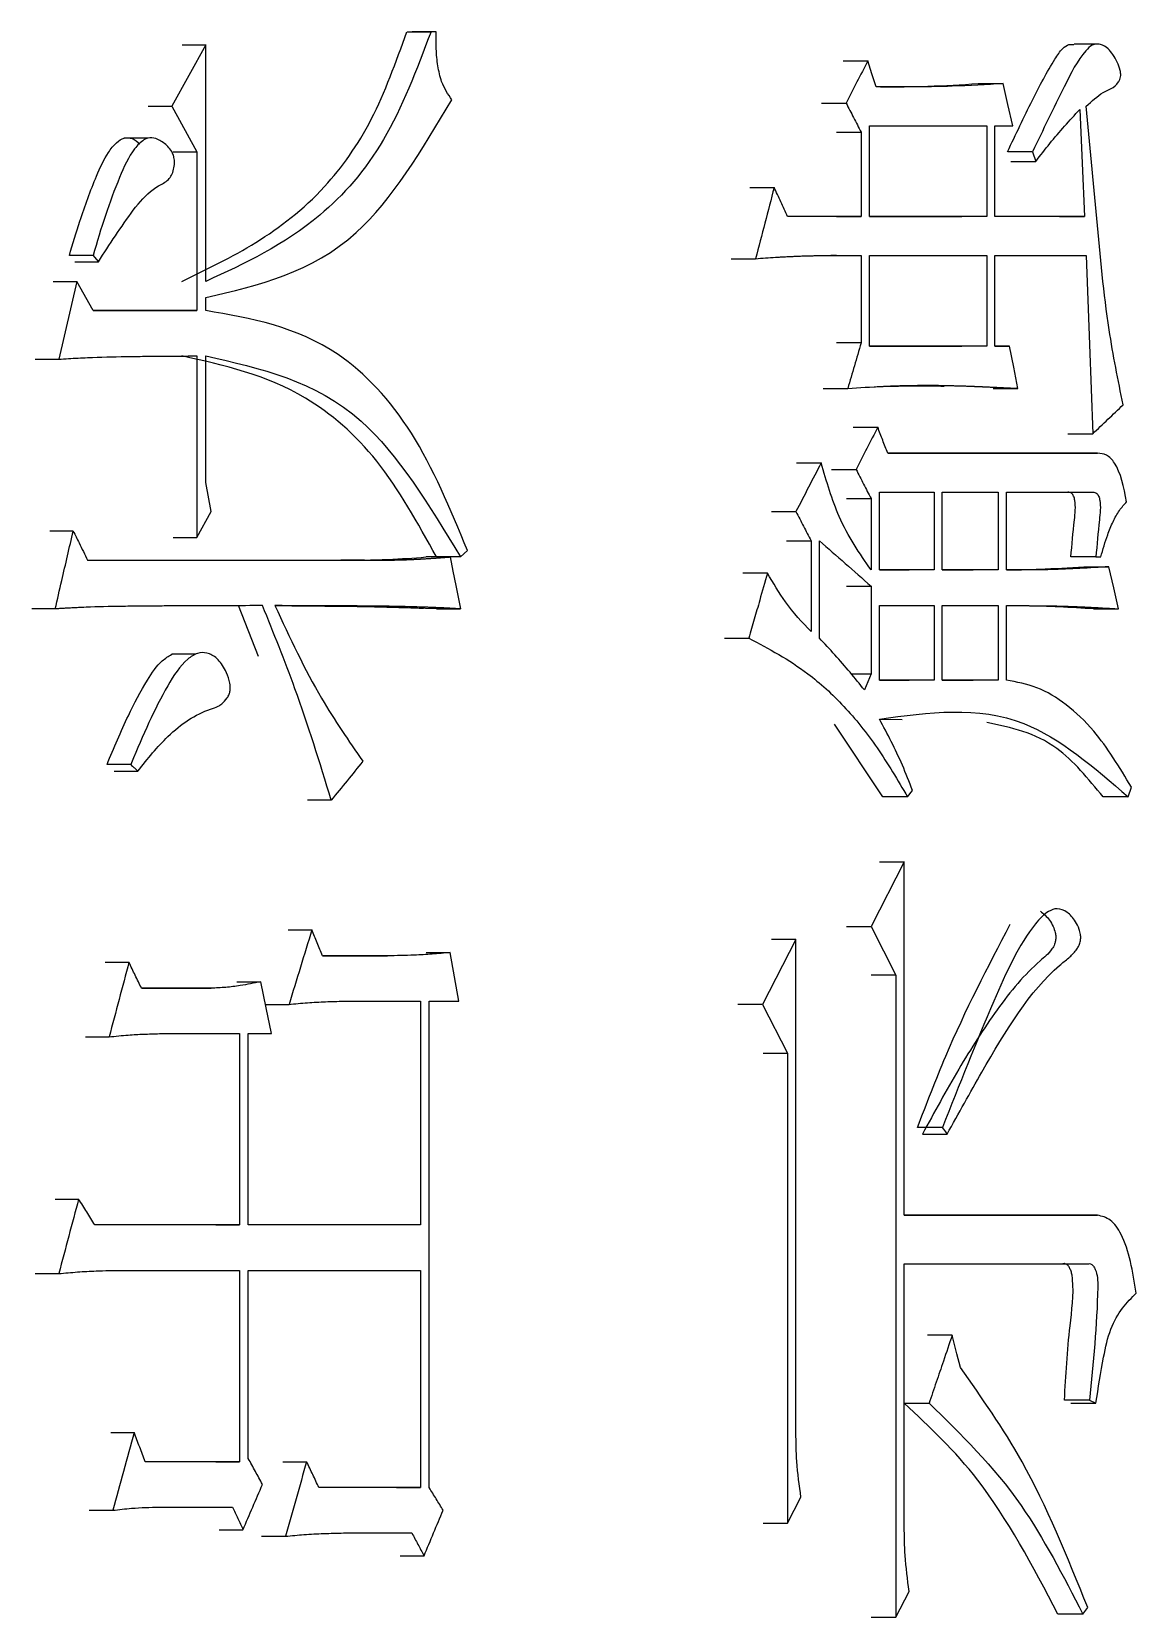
# Model space of a CAD drawing. Header units: millimetres. Extents: x 2180 to 4616, y 795 to 2518.
# Drawn here: x 3047.45 to 3051.14, y 1021.22 to 1026.51 of the extents above; entities that cross this region are included whole.
import ezdxf

# ---------------------------------------------------------------- set-up
doc = ezdxf.new("R2010")
doc.units = ezdxf.units.MM

msp = doc.modelspace()

# ---------------------------------------------------------------- linework, layer by layer
at = {"color": 7, "linetype": 'Continuous', "lineweight": 25}
for p, q in [((3048.0355, 1026.4653), (3047.9225, 1026.2598)), ((3047.9564, 1026.4653), (3048.0355, 1026.4653)), ((3048.0355, 1025.6757), (3048.0355, 1026.4653)), ((3048.8049, 1026.5086), (3048.7248, 1026.5086)), ((3048.8049, 1026.5086), (3048.7874, 1026.5086)), ((3051.0173, 1026.4666), (3050.9336, 1026.4666)), ((3050.1631, 1026.4112), (3050.2451, 1026.4112)), ((3050.6138, 1026.3355), (3050.6968, 1026.3355)), ((3047.8435, 1026.2598), (3047.9225, 1026.2598)), ((3047.9225, 1026.2598), (3048.0058, 1026.1083)), ((3050.0909, 1026.2706), (3050.1729, 1026.2706)), ((3050.2507, 1025.892), (3050.2507, 1026.1949)), ((3050.2507, 1026.1949), (3050.6421, 1026.1949)), ((3050.6421, 1026.1949), (3050.6421, 1025.892)), ((3050.6695, 1026.1949), (3050.7296, 1026.1949)), ((3050.6695, 1025.892), (3050.6695, 1026.1949)), ((3047.8419, 1026.153), (3047.7625, 1026.153)), ((3050.1409, 1026.1733), (3050.2229, 1026.1733)), ((3050.2229, 1026.1733), (3050.2229, 1025.892)), ((3047.9267, 1026.1083), (3048.0058, 1026.1083)), ((3048.0058, 1026.1083), (3048.0058, 1025.5783)), ((3050.795, 1026.1084), (3050.7122, 1026.1084)), ((3050.795, 1026.1084), (3050.8059, 1026.0759)), ((3050.723, 1026.0759), (3050.8059, 1026.0759)), ((3049.8511, 1025.9894), (3049.9327, 1025.9894)), ((3050.2229, 1025.892), (3049.9775, 1025.892)), ((3050.1409, 1025.892), (3050.2229, 1025.892)), ((3050.6421, 1025.892), (3050.2507, 1025.892)), ((3050.2507, 1025.892), (3050.5592, 1025.892)), ((3050.6421, 1025.892), (3050.5594, 1025.892)), ((3050.9688, 1025.892), (3050.6695, 1025.892)), ((3050.8857, 1025.892), (3050.9688, 1025.892)), ((3047.6594, 1025.7622), (3047.5803, 1025.7622)), ((3047.5983, 1025.7406), (3047.6773, 1025.7406)), ((3049.7894, 1025.7514), (3049.871, 1025.7514)), ((3050.1406, 1025.7622), (3050.1224, 1025.7622)), ((3050.2229, 1025.7622), (3050.2229, 1025.4701)), ((3050.2507, 1025.4593), (3050.2507, 1025.7622)), ((3050.2507, 1025.7622), (3050.6421, 1025.7622)), ((3050.6421, 1025.7622), (3050.6421, 1025.4593)), ((3050.6695, 1025.7622), (3050.9742, 1025.7622)), ((3050.6695, 1025.4593), (3050.6695, 1025.7622)), ((3047.5267, 1025.6756), (3047.6053, 1025.6756)), ((3047.6053, 1025.6756), (3047.5452, 1025.416)), ((3047.6594, 1025.5783), (3047.6053, 1025.6756)), ((3048.0355, 1025.5783), (3048.0355, 1025.6216)), ((3048.0058, 1025.5783), (3047.6594, 1025.5783)), ((3047.6594, 1025.5783), (3047.9263, 1025.5783)), ((3047.9267, 1025.5783), (3048.0058, 1025.5783)), ((3050.2229, 1025.4701), (3050.1409, 1025.4701)), ((3050.6421, 1025.4593), (3050.2507, 1025.4593)), ((3050.2507, 1025.4593), (3050.5592, 1025.4593)), ((3050.6421, 1025.4593), (3050.5594, 1025.4593)), ((3050.7187, 1025.4593), (3050.6695, 1025.4593)), ((3050.6695, 1025.4593), (3050.7187, 1025.4593)), ((3047.4667, 1025.416), (3047.5452, 1025.416)), ((3048.0058, 1025.4268), (3048.0058, 1024.8211)), ((3048.0355, 1025.005), (3048.0355, 1025.4268)), ((3050.0965, 1025.3187), (3050.1785, 1025.3187)), ((3050.6632, 1025.3187), (3050.746, 1025.3187)), ((3050.1963, 1025.1889), (3050.2784, 1025.1889)), ((3050.9127, 1025.1673), (3050.9959, 1025.1673)), ((3051.0121, 1025.1024), (3050.3117, 1025.1024)), ((3050.3117, 1025.1024), (3050.9287, 1025.1024)), ((3050.9287, 1025.1024), (3051.0121, 1025.1024)), ((3050.0075, 1025.0699), (3050.0893, 1025.0699)), ((3050.1242, 1025.0483), (3050.2063, 1025.0483)), ((3048.0533, 1024.9076), (3048.0355, 1025.005)), ((3050.1741, 1024.9509), (3050.2562, 1024.9509)), ((3050.2562, 1024.9509), (3050.2562, 1024.7129)), ((3050.284, 1024.7129), (3050.284, 1024.9725)), ((3050.284, 1024.9725), (3050.4663, 1024.9725)), ((3050.4663, 1024.9725), (3050.4663, 1024.7129)), ((3050.4939, 1024.7129), (3050.4939, 1024.9725)), ((3050.4939, 1024.9725), (3050.6804, 1024.9725)), ((3050.6804, 1024.9725), (3050.6804, 1024.7129)), ((3050.7077, 1024.9725), (3050.9959, 1024.9726)), ((3050.7077, 1024.7129), (3050.7077, 1024.9725)), ((3048.0058, 1024.8211), (3048.0533, 1024.9076)), ((3049.9238, 1024.9076), (3050.0055, 1024.9076)), ((3047.5933, 1024.8427), (3047.5147, 1024.8427)), ((3047.9267, 1024.8211), (3048.0058, 1024.8211)), ((3048.8861, 1024.7562), (3048.9092, 1024.7778)), ((3049.974, 1024.8103), (3050.0558, 1024.8103)), ((3050.0558, 1024.8103), (3050.0558, 1024.5074)), ((3050.0837, 1024.4858), (3050.0837, 1024.8103)), ((3047.6414, 1024.7453), (3048.5659, 1024.7454)), ((3047.6414, 1024.7454), (3048.4857, 1024.7454)), ((3048.5659, 1024.7454), (3048.4861, 1024.7454)), ((3048.8513, 1024.7562), (3048.7712, 1024.7562)), ((3048.8861, 1024.7562), (3048.8059, 1024.7562)), ((3050.4663, 1024.7129), (3050.284, 1024.7129)), ((3050.284, 1024.7129), (3050.3837, 1024.7129)), ((3050.4663, 1024.7129), (3050.3839, 1024.7129)), ((3050.6804, 1024.7129), (3050.4939, 1024.7129)), ((3050.4939, 1024.7129), (3050.5975, 1024.7129)), ((3050.6804, 1024.7129), (3050.5977, 1024.7129)), ((3051.0067, 1024.7562), (3050.9235, 1024.7562)), ((3050.9665, 1024.7238), (3051.0499, 1024.7238)), ((3051.0067, 1024.7562), (3051.0229, 1024.7562)), ((3049.9103, 1024.7021), (3049.8287, 1024.7021)), ((3050.1741, 1024.6588), (3050.2562, 1024.6588)), ((3050.2562, 1024.6588), (3050.2562, 1024.3668)), ((3047.5331, 1024.5831), (3047.4546, 1024.5831)), ((3048.2117, 1024.4237), (3048.1452, 1024.5939)), ((3048.3279, 1024.5934), (3048.2664, 1024.5936)), ((3048.8054, 1024.5831), (3048.7308, 1024.5859)), ((3048.8059, 1024.5831), (3048.8861, 1024.5831)), ((3050.284, 1024.3451), (3050.284, 1024.5939)), ((3050.284, 1024.5939), (3050.4663, 1024.5939)), ((3050.4663, 1024.5939), (3050.4663, 1024.3451)), ((3050.4939, 1024.3451), (3050.4939, 1024.5939)), ((3050.4939, 1024.5939), (3050.6804, 1024.5939)), ((3050.6804, 1024.5939), (3050.6804, 1024.3451)), ((3050.7077, 1024.3451), (3050.7077, 1024.5939)), ((3050.999, 1024.5831), (3051.0823, 1024.5831)), ((3049.767, 1024.4858), (3049.8485, 1024.4858)), ((3048.0018, 1024.4322), (3047.9223, 1024.4322)), ((3050.1899, 1024.3668), (3050.2562, 1024.3668)), ((3050.4663, 1024.3451), (3050.284, 1024.3451)), ((3050.284, 1024.3451), (3050.3837, 1024.3451)), ((3050.4663, 1024.3451), (3050.3839, 1024.3451)), ((3050.6804, 1024.3451), (3050.4939, 1024.3451)), ((3050.4939, 1024.3451), (3050.5975, 1024.3451)), ((3050.6804, 1024.3451), (3050.5977, 1024.3451)), ((3050.2955, 1023.9557), (3050.1346, 1024.1986)), ((3050.3597, 1024.2131), (3050.2846, 1024.2142)), ((3047.7299, 1024.0422), (3047.8091, 1024.0422)), ((3050.378, 1023.9557), (3050.3946, 1023.9774)), ((3051.1147, 1023.9559), (3051.1254, 1023.9882)), ((3048.4547, 1023.945), (3048.3751, 1023.945)), ((3051.1147, 1023.9559), (3051.0313, 1023.9559)), ((3050.367, 1023.7394), (3050.2562, 1023.523)), ((3050.2847, 1023.7394), (3050.367, 1023.7394)), ((3050.367, 1022.5603), (3050.367, 1023.7394)), ((3048.3104, 1023.5122), (3048.39, 1023.5122)), ((3050.1741, 1023.523), (3050.2562, 1023.523)), ((3050.2562, 1023.523), (3050.3393, 1023.3608)), ((3050.0055, 1023.4798), (3049.8934, 1023.2634)), ((3050.0055, 1023.4798), (3049.9238, 1023.4798)), ((3047.7004, 1023.404), (3047.7792, 1023.404)), ((3048.6418, 1023.4256), (3048.4252, 1023.4256)), ((3048.4252, 1023.4256), (3048.5615, 1023.4256)), ((3048.562, 1023.4256), (3048.6418, 1023.4256)), ((3048.7711, 1023.4365), (3048.8513, 1023.4365)), ((3048.1397, 1023.3391), (3048.2191, 1023.3391)), ((3050.3393, 1023.3608), (3050.2571, 1023.3608)), ((3050.3393, 1023.3608), (3050.3393, 1021.2189)), ((3048.0533, 1023.3175), (3047.821, 1023.3175)), ((3047.821, 1023.3175), (3047.9737, 1023.3175)), ((3047.9741, 1023.3175), (3048.0533, 1023.3175)), ((3048.2346, 1023.2634), (3048.3135, 1023.2634)), ((3048.4956, 1023.2742), (3048.7525, 1023.2742)), ((3048.7525, 1023.2742), (3048.7525, 1022.5278)), ((3048.7816, 1023.2742), (3048.8802, 1023.2742)), ((3049.8934, 1023.2634), (3049.8119, 1023.2634)), ((3049.8934, 1023.2634), (3049.9775, 1023.1011)), ((3047.6346, 1023.1552), (3047.7133, 1023.1552)), ((3047.8807, 1023.166), (3048.1481, 1023.166)), ((3048.1481, 1023.166), (3048.1481, 1022.5278)), ((3048.1777, 1023.166), (3048.2545, 1023.166)), ((3048.1777, 1022.5278), (3048.1777, 1023.166)), ((3049.8958, 1023.1011), (3049.9775, 1023.1011)), ((3050.4938, 1022.8524), (3050.4111, 1022.8524)), ((3050.4276, 1022.8308), (3050.5103, 1022.8308)), ((3047.5327, 1022.6143), (3047.6113, 1022.6143)), ((3051.0121, 1022.5603), (3050.367, 1022.5603)), ((3050.367, 1022.5603), (3050.9287, 1022.5603)), ((3050.9287, 1022.5603), (3051.0121, 1022.5603)), ((3048.1481, 1022.5278), (3047.6654, 1022.5278)), ((3048.0689, 1022.5278), (3048.1481, 1022.5278)), ((3048.7525, 1022.5278), (3048.1777, 1022.5278)), ((3048.7525, 1022.5278), (3048.6725, 1022.5278)), ((3050.367, 1022.398), (3050.9796, 1022.398)), ((3050.367, 1021.5218), (3050.367, 1022.398)), ((3050.8963, 1022.398), (3050.9796, 1022.398)), ((3047.4667, 1022.3655), (3047.5452, 1022.3655)), ((3047.7552, 1022.3764), (3048.1481, 1022.3764)), ((3048.1481, 1022.3764), (3048.1481, 1021.7381)), ((3048.1777, 1022.3764), (3048.7525, 1022.3764)), ((3048.1777, 1021.749), (3048.1777, 1022.3764)), ((3048.7525, 1022.3764), (3048.7525, 1021.6516)), ((3050.5268, 1022.16), (3050.4444, 1022.16)), ((3050.3671, 1021.9328), (3050.4498, 1021.9328)), ((3050.985, 1021.9437), (3050.9017, 1021.9437)), ((3050.985, 1021.9437), (3051.0067, 1021.9329)), ((3047.7183, 1021.8355), (3047.7971, 1021.8355)), ((3048.1481, 1021.7381), (3047.833, 1021.7381)), ((3048.0689, 1021.7381), (3048.1481, 1021.7381)), ((3048.2928, 1021.7381), (3048.3723, 1021.7381)), ((3048.7525, 1021.6516), (3048.4135, 1021.6516)), ((3048.6725, 1021.6516), (3048.7525, 1021.6516)), ((3049.9775, 1021.5326), (3050.0223, 1021.6192)), ((3047.6466, 1021.5759), (3047.7253, 1021.5759)), ((3047.8807, 1021.5867), (3048.1244, 1021.5867)), ((3048.0807, 1021.511), (3048.1599, 1021.511)), ((3048.2222, 1021.4893), (3048.3017, 1021.4893)), ((3048.4956, 1021.5002), (3048.7234, 1021.5002)), ((3049.8958, 1021.5326), (3049.9775, 1021.5326)), ((3048.6841, 1021.4244), (3048.7641, 1021.4244)), ((3050.3393, 1021.2189), (3050.3835, 1021.3055)), ((3050.9633, 1021.2297), (3050.88, 1021.2297)), ((3050.9633, 1021.2297), (3050.9796, 1021.2513)), ((3050.2571, 1021.2189), (3050.3393, 1021.2189))]:
    msp.add_line(p, q, dxfattribs=at)
at = {"color": 7, "linetype": 'Continuous', "lineweight": 25, "flags": 128}
for points in [[(3048.7074, 1026.5086), (3048.7393, 1026.5086), (3048.7874, 1026.5086)], [(3050.2729, 1026.3247), (3050.259, 1026.368), (3050.2451, 1026.4112)], [(3050.7296, 1026.1949), (3050.7132, 1026.2652), (3050.6968, 1026.3355)], [(3050.9526, 1026.249), (3050.9607, 1026.0705), (3050.9688, 1025.892)], [(3047.6594, 1025.7622), (3047.6639, 1025.7567), (3047.6706, 1025.7487), (3047.6773, 1025.7406)], [(3050.9742, 1025.7622), (3050.985, 1025.4647), (3050.9959, 1025.1673)], [(3050.746, 1025.3187), (3050.7323, 1025.389), (3050.7187, 1025.4593)], [(3048.8513, 1024.7562), (3048.8608, 1024.7088), (3048.8703, 1024.6615), (3048.8861, 1024.5831)], [(3051.0823, 1024.5831), (3051.0661, 1024.6534), (3051.0499, 1024.7238)], [(3050.2562, 1024.3668), (3050.2451, 1024.3397), (3050.234, 1024.3127)], [(3050.378, 1023.9557), (3050.3474, 1023.9557), (3050.3214, 1023.9557), (3050.2955, 1023.9557)], [(3050.0055, 1021.8355), (3050.0055, 1022.3825), (3050.0055, 1023.4798)], [(3048.8802, 1023.2742), (3048.8658, 1023.3553), (3048.8513, 1023.4365)], [(3048.2545, 1023.166), (3048.2368, 1023.2526), (3048.2191, 1023.3391)], [(3048.7816, 1021.6516), (3048.7816, 1022.2855), (3048.7816, 1023.2742)], [(3049.9775, 1023.1011), (3049.9775, 1022.5542), (3049.9775, 1021.5326)], [(3050.4938, 1022.8524), (3050.498, 1022.8469), (3050.5042, 1022.8388), (3050.5103, 1022.8308)], [(3050.5543, 1022.0519), (3050.5428, 1022.0974), (3050.5348, 1022.1287), (3050.5268, 1022.16)], [(3050.9235, 1021.9329), (3050.9572, 1021.9329), (3050.9819, 1021.9329), (3051.0067, 1021.9329)]]:
    msp.add_lwpolyline(points, dxfattribs=at)
at = {"color": 7, "linetype": 'Continuous', "lineweight": 25}
for points, knots in [([(3047.956, 1025.6757), (3048.1228, 1025.7562), (3048.3573, 1025.8695), (3048.5985, 1026.207), (3048.6705, 1026.4072), (3048.7069, 1026.5086)], [0, 0, 0, 0, 0.549349, 0.771863, 1, 1, 1, 1]), ([(3048.7874, 1026.5086), (3048.7393, 1026.3816), (3048.6444, 1026.1313), (3048.3813, 1025.8349), (3048.166, 1025.7357), (3048.0355, 1025.6757)], [0, 0, 0, 0, 0.288413, 0.568681, 1, 1, 1, 1]), ([(3048.8571, 1026.2814), (3048.8443, 1026.3001), (3048.823, 1026.3314), (3048.8093, 1026.3947), (3048.8038, 1026.4511), (3048.8045, 1026.4894), (3048.8049, 1026.5086)], [0, 0, 0, 0, 0.328875, 0.550213, 0.774687, 1, 1, 1, 1]), ([(3050.7119, 1026.1084), (3050.7392, 1026.166), (3050.7897, 1026.2728), (3050.8507, 1026.3885), (3050.8921, 1026.4511), (3050.9148, 1026.4676), (3050.9278, 1026.4662), (3050.9334, 1026.4656)], [0, 0, 0, 0, 0.413641, 0.765896, 0.87196, 0.944962, 1, 1, 1, 1]), ([(3050.9742, 1026.2598), (3050.9928, 1026.2771), (3051.0196, 1026.302), (3051.0575, 1026.3177), (3051.0774, 1026.3313), (3051.0867, 1026.3484), (3051.0893, 1026.3575), (3051.0897, 1026.3682), (3051.0867, 1026.3859), (3051.0738, 1026.4174), (3051.0521, 1026.4522), (3051.0218, 1026.4682), (3050.995, 1026.4674), (3050.9504, 1026.4247), (3050.8866, 1026.2971), (3050.8301, 1026.1806), (3050.795, 1026.1084)], [0, 0, 0, 0, 0.116369, 0.168042, 0.220216, 0.232026, 0.241704, 0.251433, 0.264352, 0.29834, 0.371993, 0.42265, 0.473324, 0.517975, 0.701297, 1, 1, 1, 1]), ([(3050.2451, 1026.4112), (3050.2331, 1026.3878), (3050.2091, 1026.3409), (3050.185, 1026.2941), (3050.1729, 1026.2706)], [0, 0, 0, 0, 0.499999, 1, 1, 1, 1]), ([(3050.6968, 1026.3355), (3050.6404, 1026.3321), (3050.5804, 1026.3285), (3050.5165, 1026.3265), (3050.5059, 1026.3262), (3050.4917, 1026.3258), (3050.4775, 1026.3255), (3050.4633, 1026.3253), (3050.4526, 1026.3251), (3050.4384, 1026.3249), (3050.4242, 1026.3248), (3050.41, 1026.3247), (3050.4011, 1026.3246), (3050.3939, 1026.3246), (3050.3886, 1026.3245), (3050.3832, 1026.3245), (3050.3761, 1026.3245), (3050.369, 1026.3245), (3050.3619, 1026.3245), (3050.3565, 1026.3245), (3050.3494, 1026.3245), (3050.3422, 1026.3245), (3050.3351, 1026.3245), (3050.3297, 1026.3245), (3050.3226, 1026.3245), (3050.3155, 1026.3246), (3050.3083, 1026.3246), (3050.303, 1026.3246), (3050.2985, 1026.3246), (3050.294, 1026.3246), (3050.2905, 1026.3246), (3050.2869, 1026.3247), (3050.2842, 1026.3247), (3050.2815, 1026.3247), (3050.2777, 1026.3247), (3050.2749, 1026.3247), (3050.2729, 1026.3247)], [0, 0, 0, 0, 0.4019587, 0.4270807, 0.4522028, 0.4773248, 0.527569, 0.552691, 0.5778131, 0.6029351, 0.6531793, 0.6783013, 0.7034234, 0.7159844, 0.7285454, 0.7411064, 0.7536675, 0.7787895, 0.7913505, 0.8039115, 0.8164726, 0.8415946, 0.8541556, 0.8667167, 0.8792777, 0.9043997, 0.9169607, 0.9295218, 0.9420828, 0.9483633, 0.9609243, 0.9672048, 0.9734854, 0.9797659, 0.9860464, 1, 1, 1, 1]), ([(3050.2872, 1026.3247), (3050.34, 1026.3249), (3050.4494, 1026.3255), (3050.5578, 1026.3321), (3050.6138, 1026.3355)], [0, 0, 0, 0, 0.4830593, 1, 1, 1, 1]), ([(3048.0355, 1025.6216), (3048.2128, 1025.6633), (3048.5332, 1025.7387), (3048.7571, 1026.1139), (3048.8571, 1026.2814)], [0, 0, 0, 0, 0.55346, 1, 1, 1, 1]), ([(3050.1729, 1026.2706), (3050.1812, 1026.2544), (3050.1979, 1026.2219), (3050.2146, 1026.1895), (3050.2229, 1026.1733)], [0, 0, 0, 0, 0.5, 1, 1, 1, 1]), ([(3050.8059, 1026.0759), (3050.8215, 1026.0961), (3050.853, 1026.1369), (3050.9021, 1026.194), (3050.9358, 1026.2307), (3050.9526, 1026.249)], [0, 0, 0, 0, 0.32693, 0.663295, 1, 1, 1, 1]), ([(3051.0976, 1025.2638), (3051.0808, 1025.3466), (3051.04, 1025.5483), (3051.0097, 1025.8862), (3050.986, 1026.1352), (3050.9742, 1026.2598)], [0, 0, 0, 0, 0.258422, 0.628983, 1, 1, 1, 1]), ([(3047.5803, 1025.7622), (3047.5917, 1025.8005), (3047.6187, 1025.8915), (3047.6613, 1026.0074), (3047.702, 1026.0978), (3047.7353, 1026.1384), (3047.7628, 1026.1563), (3047.791, 1026.1549), (3047.8074, 1026.1413), (3047.8157, 1026.1344)], [0, 0, 0, 0, 0.214509, 0.509856, 0.682333, 0.775387, 0.849127, 0.923756, 1, 1, 1, 1]), ([(3047.6773, 1025.7406), (3047.682, 1025.748), (3047.7054, 1025.785), (3047.7677, 1025.878), (3047.8378, 1025.9793), (3047.9054, 1026.0077), (3047.922, 1026.0294), (3047.9292, 1026.0491), (3047.9318, 1026.0698), (3047.9301, 1026.0889), (3047.924, 1026.1068), (3047.9084, 1026.1286), (3047.8848, 1026.1457), (3047.8561, 1026.1581), (3047.8258, 1026.1486), (3047.7853, 1026.1077), (3047.7442, 1026.0167), (3047.6994, 1025.8964), (3047.6728, 1025.807), (3047.6594, 1025.7622)], [0, 0, 0, 0, 0.025946, 0.129765, 0.338783, 0.385933, 0.404152, 0.422428, 0.440778, 0.454644, 0.468541, 0.48998, 0.535407, 0.570955, 0.607001, 0.655235, 0.757864, 0.878395, 1, 1, 1, 1]), ([(3049.9327, 1025.9894), (3049.9224, 1025.9497), (3049.9019, 1025.8704), (3049.8813, 1025.791), (3049.871, 1025.7514)], [0, 0, 0, 0, 0.499999, 1, 1, 1, 1]), ([(3049.9775, 1025.892), (3049.9701, 1025.9082), (3049.9551, 1025.9407), (3049.9402, 1025.9731), (3049.9327, 1025.9894)], [0, 0, 0, 0, 0.500001, 1, 1, 1, 1]), ([(3049.871, 1025.7514), (3049.8932, 1025.753), (3049.921, 1025.755), (3049.9516, 1025.7569), (3049.9613, 1025.7574), (3049.9682, 1025.7578), (3049.9779, 1025.7584), (3049.989, 1025.7589), (3050.0001, 1025.7594), (3050.0112, 1025.7599), (3050.0223, 1025.7603), (3050.0334, 1025.7606), (3050.0444, 1025.761), (3050.0555, 1025.7612), (3050.0666, 1025.7615), (3050.0749, 1025.7616), (3050.0832, 1025.7618), (3050.0915, 1025.7619), (3050.0998, 1025.762), (3050.1067, 1025.7621), (3050.1122, 1025.7621), (3050.1163, 1025.7621), (3050.1219, 1025.7622), (3050.1274, 1025.7622), (3050.1329, 1025.7622), (3050.1384, 1025.7623), (3050.144, 1025.7623), (3050.1495, 1025.7623), (3050.155, 1025.7623), (3050.1605, 1025.7623), (3050.166, 1025.7623), (3050.1715, 1025.7623), (3050.1771, 1025.7623), (3050.1826, 1025.7623), (3050.1881, 1025.7623), (3050.1936, 1025.7623), (3050.1991, 1025.7623), (3050.2046, 1025.7623), (3050.2101, 1025.7622), (3050.2167, 1025.7622), (3050.2205, 1025.7622), (3050.2229, 1025.7622)], [0, 0, 0, 0, 0.188751, 0.235938, 0.259532, 0.271329, 0.294923, 0.342111, 0.365705, 0.389298, 0.436486, 0.46008, 0.483674, 0.530861, 0.554455, 0.578049, 0.601643, 0.625237, 0.648831, 0.672424, 0.684221, 0.696018, 0.707815, 0.731409, 0.743206, 0.755003, 0.778597, 0.790394, 0.80219, 0.825784, 0.837581, 0.849378, 0.872972, 0.884769, 0.896566, 0.92016, 0.931957, 0.943753, 0.967347, 0.979144, 1, 1, 1, 1]), ([(3048.9092, 1024.7778), (3048.8519, 1024.9159), (3048.7389, 1025.1878), (3048.4377, 1025.5082), (3048.1871, 1025.5519), (3048.0355, 1025.5783)], [0, 0, 0, 0, 0.289357, 0.569882, 1, 1, 1, 1]), ([(3047.5452, 1025.416), (3047.5665, 1025.4175), (3047.5986, 1025.4197), (3047.6732, 1025.4227), (3047.7477, 1025.4247), (3047.814, 1025.4256), (3047.8392, 1025.4258), (3047.8458, 1025.4259), (3047.8525, 1025.426), (3047.8604, 1025.426), (3047.8683, 1025.4261), (3047.875, 1025.4262), (3047.8816, 1025.4262), (3047.8882, 1025.4263), (3047.8961, 1025.4264), (3047.9041, 1025.4264), (3047.912, 1025.4265), (3047.9186, 1025.4265), (3047.9252, 1025.4265), (3047.9319, 1025.4266), (3047.9398, 1025.4266), (3047.9464, 1025.4266), (3047.9517, 1025.4266), (3047.9556, 1025.4267), (3047.9596, 1025.4267), (3047.9636, 1025.4267), (3047.9675, 1025.4267), (3047.9715, 1025.4267), (3047.9755, 1025.4267), (3047.9794, 1025.4268), (3047.9834, 1025.4268), (3047.9873, 1025.4268), (3047.9906, 1025.4268), (3047.9939, 1025.4268), (3047.9988, 1025.4268), (3048.0029, 1025.4268), (3048.0058, 1025.4268)], [0, 0, 0, 0, 0.1383433, 0.207516, 0.4842053, 0.6225493, 0.6398422, 0.6484887, 0.6657816, 0.6830745, 0.7003674, 0.7176603, 0.7263067, 0.7435996, 0.7608926, 0.7781855, 0.7954784, 0.8127713, 0.8214177, 0.8387106, 0.8560035, 0.8732965, 0.8819429, 0.8905894, 0.8992358, 0.9078823, 0.9165287, 0.9251752, 0.9338216, 0.9424681, 0.9511145, 0.959761, 0.9684074, 0.9727307, 0.9813771, 1, 1, 1, 1]), ([(3048.8054, 1024.7562), (3048.7427, 1024.8696), (3048.6187, 1025.0936), (3048.3271, 1025.3442), (3048.0961, 1025.3956), (3047.956, 1025.4268)], [0, 0, 0, 0, 0.287054, 0.56721, 1, 1, 1, 1]), ([(3048.0355, 1025.4268), (3048.2183, 1025.3858), (3048.5491, 1025.3114), (3048.7819, 1024.9278), (3048.8861, 1024.7562)], [0, 0, 0, 0, 0.552698, 1, 1, 1, 1]), ([(3050.1785, 1025.3187), (3050.2174, 1025.3211), (3050.2588, 1025.3238), (3050.3013, 1025.3258), (3050.3062, 1025.326), (3050.3098, 1025.3262), (3050.3147, 1025.3264), (3050.3195, 1025.3266), (3050.3244, 1025.3268), (3050.328, 1025.3269), (3050.3329, 1025.3271), (3050.3377, 1025.3273), (3050.3426, 1025.3275), (3050.3462, 1025.3276), (3050.3499, 1025.3277), (3050.3547, 1025.3278), (3050.3596, 1025.328), (3050.3644, 1025.3281), (3050.368, 1025.3282), (3050.3729, 1025.3283), (3050.3777, 1025.3284), (3050.3826, 1025.3285), (3050.3862, 1025.3286), (3050.3935, 1025.3287), (3050.4189, 1025.3291), (3050.4443, 1025.3292), (3050.466, 1025.329), (3050.4697, 1025.329), (3050.4745, 1025.3289), (3050.4793, 1025.3289), (3050.4842, 1025.3288), (3050.4878, 1025.3287), (3050.4926, 1025.3287), (3050.4974, 1025.3286), (3050.5023, 1025.3285), (3050.5059, 1025.3284), (3050.5095, 1025.3284), (3050.5143, 1025.3283), (3050.5191, 1025.3281), (3050.524, 1025.328), (3050.5276, 1025.3279), (3050.5324, 1025.3278), (3050.5372, 1025.3277), (3050.542, 1025.3275), (3050.5457, 1025.3274), (3050.5493, 1025.3273), (3050.5541, 1025.3272), (3050.5589, 1025.327), (3050.5637, 1025.3269), (3050.5673, 1025.3268), (3050.5721, 1025.3266), (3050.577, 1025.3264), (3050.5818, 1025.3262), (3050.5854, 1025.3261), (3050.5902, 1025.3259), (3050.595, 1025.3257), (3050.5998, 1025.3256), (3050.6034, 1025.3254), (3050.607, 1025.3253), (3050.6118, 1025.3251), (3050.6166, 1025.3249), (3050.6214, 1025.3247), (3050.625, 1025.3245), (3050.6298, 1025.3243), (3050.6347, 1025.3241), (3050.6395, 1025.3239), (3050.6431, 1025.3237), (3050.6467, 1025.3236), (3050.6515, 1025.3234), (3050.6563, 1025.3231), (3050.6611, 1025.3229), (3050.6647, 1025.3227), (3050.6694, 1025.3225), (3050.6742, 1025.3223), (3050.679, 1025.3221), (3050.6826, 1025.3219), (3050.6862, 1025.3217), (3050.691, 1025.3215), (3050.6958, 1025.3212), (3050.7006, 1025.321), (3050.7042, 1025.3208), (3050.709, 1025.3206), (3050.7138, 1025.3203), (3050.7186, 1025.3201), (3050.7222, 1025.3199), (3050.7258, 1025.3197), (3050.7305, 1025.3195), (3050.7353, 1025.3193), (3050.7409, 1025.319), (3050.744, 1025.3188), (3050.746, 1025.3187)], [0, 0, 0, 0, 0.204304, 0.217073, 0.223457, 0.229841, 0.236226, 0.248995, 0.255379, 0.261764, 0.268148, 0.280917, 0.287302, 0.293686, 0.300071, 0.306455, 0.319224, 0.325609, 0.331993, 0.338378, 0.351147, 0.357531, 0.363915, 0.3703, 0.395838, 0.497991, 0.504375, 0.51076, 0.517144, 0.529913, 0.536298, 0.542682, 0.549067, 0.561836, 0.56822, 0.574605, 0.580989, 0.587374, 0.600143, 0.606527, 0.612912, 0.619296, 0.632065, 0.638449, 0.644834, 0.651218, 0.657603, 0.670372, 0.676756, 0.683141, 0.689525, 0.702294, 0.708679, 0.715063, 0.721448, 0.734217, 0.740601, 0.746986, 0.75337, 0.759755, 0.772523, 0.778908, 0.785292, 0.791677, 0.804446, 0.81083, 0.817215, 0.823599, 0.829984, 0.842753, 0.849137, 0.855522, 0.861906, 0.874675, 0.88106, 0.887444, 0.893828, 0.900213, 0.912982, 0.919366, 0.925751, 0.932135, 0.944904, 0.951289, 0.957673, 0.964058, 0.970442, 0.983211, 0.989596, 1, 1, 1, 1]), ([(3050.2669, 1025.324), (3050.2728, 1025.3243), (3050.2942, 1025.3253), (3050.4129, 1025.3283), (3050.4686, 1025.327), (3050.5006, 1025.3262)], [0, 0, 0, 0, 0.138746, 0.50373, 1, 1, 1, 1]), ([(3050.9959, 1025.1673), (3051.0128, 1025.1833), (3051.0468, 1025.2155), (3051.0806, 1025.2477), (3051.0976, 1025.2638)], [0, 0, 0, 0, 0.4999992, 1, 1, 1, 1]), ([(3050.2784, 1025.1889), (3050.2664, 1025.1655), (3050.2424, 1025.1186), (3050.2183, 1025.0717), (3050.2063, 1025.0483)], [0, 0, 0, 0, 0.499999, 1, 1, 1, 1]), ([(3050.3117, 1025.1024), (3050.3061, 1025.1168), (3050.295, 1025.1456), (3050.284, 1025.1745), (3050.2784, 1025.1889)], [0, 0, 0, 0, 0.499999, 1, 1, 1, 1]), ([(3051.1092, 1024.9401), (3051.0995, 1024.989), (3051.0861, 1025.056), (3051.0426, 1025.1001), (3051.0222, 1025.1016), (3051.0121, 1025.1024)], [0, 0, 0, 0, 0.574728, 0.788861, 1, 1, 1, 1]), ([(3050.0893, 1025.0699), (3050.0754, 1025.0428), (3050.0475, 1024.9887), (3050.0195, 1024.9347), (3050.0055, 1024.9076)], [0, 0, 0, 0, 0.499999, 1, 1, 1, 1]), ([(3050.2562, 1024.7129), (3050.2179, 1024.7684), (3050.1489, 1024.8685), (3050.1077, 1025.0078), (3050.0893, 1025.0699)], [0, 0, 0, 0, 0.5548825, 1, 1, 1, 1]), ([(3050.2063, 1025.0483), (3050.2146, 1025.032), (3050.2313, 1024.9996), (3050.2479, 1024.9671), (3050.2562, 1024.9509)], [0, 0, 0, 0, 0.499999, 1, 1, 1, 1]), ([(3050.9233, 1024.7562), (3050.9268, 1024.7968), (3050.9321, 1024.8585), (3050.9406, 1024.9296), (3050.933, 1024.9593), (3050.9247, 1024.9718), (3050.9172, 1024.9723), (3050.9125, 1024.9726)], [0, 0, 0, 0, 0.509608, 0.773823, 0.838368, 0.899921, 1, 1, 1, 1]), ([(3050.9959, 1024.9726), (3051.0005, 1024.9723), (3051.0081, 1024.9718), (3051.0164, 1024.9593), (3051.024, 1024.9296), (3051.0155, 1024.8585), (3051.0102, 1024.7968), (3051.0067, 1024.7562)], [0, 0, 0, 0, 0.100185, 0.161773, 0.226321, 0.490481, 1, 1, 1, 1]), ([(3051.0229, 1024.7562), (3051.0302, 1024.7814), (3051.0421, 1024.8226), (3051.0633, 1024.8744), (3051.084, 1024.9132), (3051.1009, 1024.9312), (3051.1092, 1024.9401)], [0, 0, 0, 0, 0.346429, 0.567932, 0.786121, 1, 1, 1, 1]), ([(3050.0055, 1024.9076), (3050.0139, 1024.8914), (3050.0307, 1024.859), (3050.0474, 1024.8265), (3050.0558, 1024.8103)], [0, 0, 0, 0, 0.499999, 1, 1, 1, 1]), ([(3047.5331, 1024.5831), (3047.5405, 1024.6146), (3047.5541, 1024.6736), (3047.5742, 1024.7601), (3047.5869, 1024.8152), (3047.5933, 1024.8427)], [0, 0, 0, 0, 0.364009, 0.682004, 1, 1, 1, 1]), ([(3047.5933, 1024.8427), (3047.5998, 1024.8296), (3047.611, 1024.8068), (3047.6271, 1024.7744), (3047.6366, 1024.755), (3047.6414, 1024.7453)], [0, 0, 0, 0, 0.404151, 0.702075, 1, 1, 1, 1]), ([(3050.0837, 1024.8103), (3050.1125, 1024.785), (3050.1702, 1024.7346), (3050.2275, 1024.6841), (3050.2562, 1024.6588)], [0, 0, 0, 0, 0.5, 1, 1, 1, 1]), ([(3048.4857, 1024.7454), (3048.5122, 1024.7454), (3048.5654, 1024.7455), (3048.6605, 1024.748), (3048.7288, 1024.7531), (3048.7707, 1024.7562)], [0, 0, 0, 0, 0.2784325, 0.5568755, 1, 1, 1, 1]), ([(3048.5659, 1024.7454), (3048.5924, 1024.7454), (3048.6256, 1024.7455), (3048.6621, 1024.7461), (3048.6737, 1024.7463), (3048.6803, 1024.7465), (3048.6853, 1024.7466), (3048.6902, 1024.7468), (3048.6944, 1024.7469), (3048.6985, 1024.747), (3048.7026, 1024.7472), (3048.7076, 1024.7473), (3048.7125, 1024.7475), (3048.7167, 1024.7477), (3048.7208, 1024.7479), (3048.7249, 1024.7481), (3048.7299, 1024.7483), (3048.7349, 1024.7485), (3048.7398, 1024.7488), (3048.7439, 1024.749), (3048.7481, 1024.7492), (3048.7522, 1024.7495), (3048.7571, 1024.7498), (3048.7613, 1024.75), (3048.7654, 1024.7502), (3048.7695, 1024.7505), (3048.7745, 1024.7508), (3048.7794, 1024.7511), (3048.7835, 1024.7514), (3048.7877, 1024.7517), (3048.7918, 1024.7519), (3048.7967, 1024.7523), (3048.8017, 1024.7526), (3048.8058, 1024.7529), (3048.8099, 1024.7532), (3048.814, 1024.7535), (3048.819, 1024.7538), (3048.8239, 1024.7542), (3048.828, 1024.7545), (3048.8321, 1024.7548), (3048.8363, 1024.7551), (3048.8412, 1024.7554), (3048.8462, 1024.7558), (3048.8496, 1024.7561), (3048.8513, 1024.7562)], [0, 0, 0, 0, 0.2780678, 0.3475847, 0.3823431, 0.3997222, 0.4171014, 0.4344806, 0.4518598, 0.4605494, 0.4779286, 0.4953078, 0.512687, 0.5300662, 0.5387558, 0.556135, 0.5735142, 0.5908934, 0.6082725, 0.6256517, 0.6343413, 0.6517205, 0.6690997, 0.6864789, 0.6951685, 0.7125477, 0.7299269, 0.7473061, 0.7646853, 0.7733748, 0.790754, 0.8081332, 0.8255124, 0.8428916, 0.8515812, 0.8689604, 0.8863396, 0.9037188, 0.921098, 0.9297875, 0.9471667, 0.9645459, 0.9822729, 1, 1, 1, 1]), ([(3051.0499, 1024.7238), (3050.9856, 1024.7196), (3050.9183, 1024.7153), (3050.8491, 1024.714), (3050.8429, 1024.7138), (3050.8382, 1024.7138), (3050.8336, 1024.7137), (3050.8289, 1024.7136), (3050.8227, 1024.7135), (3050.8165, 1024.7135), (3050.8103, 1024.7134), (3050.8056, 1024.7133), (3050.801, 1024.7133), (3050.7963, 1024.7133), (3050.7917, 1024.7132), (3050.7855, 1024.7132), (3050.7793, 1024.7131), (3050.773, 1024.7131), (3050.7684, 1024.7131), (3050.7637, 1024.7131), (3050.7591, 1024.713), (3050.7544, 1024.713), (3050.7482, 1024.713), (3050.742, 1024.713), (3050.7357, 1024.713), (3050.7311, 1024.713), (3050.7264, 1024.713), (3050.7217, 1024.713), (3050.7155, 1024.7129), (3050.7108, 1024.7129), (3050.7077, 1024.7129)], [0, 0, 0, 0, 0.565918, 0.593048, 0.606612, 0.620177, 0.633741, 0.647306, 0.66087, 0.688, 0.701564, 0.715129, 0.728693, 0.742258, 0.755822, 0.769387, 0.796516, 0.810081, 0.823645, 0.83721, 0.850774, 0.864339, 0.877904, 0.905033, 0.918597, 0.932162, 0.945726, 0.959291, 0.972856, 1, 1, 1, 1]), ([(3050.7077, 1024.7133), (3050.7125, 1024.7133), (3050.7497, 1024.7134), (3050.8361, 1024.7156), (3050.9173, 1024.7207), (3050.9665, 1024.7238)], [0, 0, 0, 0, 0.054827, 0.428472, 1, 1, 1, 1]), ([(3049.9103, 1024.7021), (3049.9017, 1024.672), (3049.8871, 1024.6209), (3049.8665, 1024.5487), (3049.8545, 1024.5068), (3049.8485, 1024.4858)], [0, 0, 0, 0, 0.417945, 0.708972, 1, 1, 1, 1]), ([(3050.0558, 1024.5074), (3050.0265, 1024.5384), (3049.9739, 1024.594), (3049.9298, 1024.669), (3049.9103, 1024.7021)], [0, 0, 0, 0, 0.557716, 1, 1, 1, 1]), ([(3048.225, 1024.5939), (3048.1871, 1024.5938), (3048.1445, 1024.5938), (3048.0994, 1024.5937), (3048.0876, 1024.5936), (3048.0781, 1024.5936), (3048.0662, 1024.5936), (3048.0543, 1024.5935), (3048.0353, 1024.5935), (3048.0163, 1024.5934), (3047.9925, 1024.5933), (3047.9735, 1024.5932), (3047.9496, 1024.5931), (3047.9306, 1024.593), (3047.8972, 1024.5927), (3047.8638, 1024.5924), (3047.816, 1024.5922), (3047.7483, 1024.5913), (3047.6802, 1024.5902), (3047.6263, 1024.588), (3047.6067, 1024.5871), (3047.592, 1024.5864), (3047.5798, 1024.5857), (3047.57, 1024.5852), (3047.5601, 1024.5846), (3047.5479, 1024.5839), (3047.5381, 1024.5834), (3047.5331, 1024.5831)], [0, 0, 0, 0, 0.165615, 0.186317, 0.196668, 0.21737, 0.227722, 0.248424, 0.269126, 0.31053, 0.331232, 0.372636, 0.393338, 0.434742, 0.455444, 0.538253, 0.579657, 0.662465, 0.831215, 0.873409, 0.894506, 0.915603, 0.9367, 0.947248, 0.957797, 0.978898, 1, 1, 1, 1]), ([(3048.4547, 1023.945), (3048.4159, 1024.0704), (3048.3468, 1024.2939), (3048.2621, 1024.5024), (3048.225, 1024.5939)], [0, 0, 0, 0, 0.561153, 1, 1, 1, 1]), ([(3048.8861, 1024.5831), (3048.8817, 1024.5833), (3048.8729, 1024.5838), (3048.8619, 1024.5844), (3048.8509, 1024.585), (3048.8421, 1024.5854), (3048.8311, 1024.586), (3048.8223, 1024.5864), (3048.8112, 1024.5869), (3048.8024, 1024.5873), (3048.7914, 1024.5878), (3048.7826, 1024.5881), (3048.7738, 1024.5885), (3048.7649, 1024.5888), (3048.7495, 1024.5893), (3048.7009, 1024.5906), (3048.6478, 1024.5918), (3048.568, 1024.5925), (3048.5191, 1024.5929), (3048.4746, 1024.5931), (3048.4635, 1024.5932), (3048.4546, 1024.5933), (3048.4457, 1024.5933), (3048.4368, 1024.5933), (3048.4256, 1024.5934), (3048.4167, 1024.5934), (3048.4056, 1024.5935), (3048.3967, 1024.5935), (3048.3855, 1024.5936), (3048.3766, 1024.5936), (3048.3654, 1024.5936), (3048.3565, 1024.5937), (3048.3476, 1024.5937), (3048.3386, 1024.5937), (3048.3297, 1024.5937), (3048.3219, 1024.5938), (3048.3163, 1024.5938), (3048.3118, 1024.5938), (3048.3062, 1024.5938), (3048.3017, 1024.5938), (3048.2973, 1024.5938), (3048.2928, 1024.5938), (3048.2883, 1024.5939), (3048.2827, 1024.5939), (3048.2782, 1024.5939), (3048.2724, 1024.5939), (3048.2688, 1024.5939), (3048.2663, 1024.5939)], [0, 0, 0, 0, 0.021479, 0.042959, 0.053699, 0.075178, 0.085918, 0.107397, 0.118137, 0.139616, 0.150356, 0.171836, 0.182575, 0.193315, 0.214795, 0.257754, 0.42959, 0.472549, 0.644384, 0.665864, 0.687343, 0.698083, 0.708823, 0.730302, 0.741042, 0.762521, 0.773261, 0.79474, 0.80548, 0.82696, 0.837699, 0.859179, 0.869918, 0.880658, 0.902138, 0.912877, 0.918247, 0.928987, 0.934357, 0.945097, 0.950466, 0.955836, 0.966576, 0.971946, 0.982686, 0.988055, 1, 1, 1, 1]), ([(3048.2663, 1024.5939), (3048.3161, 1024.4874), (3048.4045, 1024.2986), (3048.5128, 1024.1426), (3048.56, 1024.0746)], [0, 0, 0, 0, 0.563978, 1, 1, 1, 1]), ([(3048.3226, 1024.5935), (3048.4072, 1024.5929), (3048.5318, 1024.5921), (3048.6658, 1024.5887), (3048.7301, 1024.5866), (3048.7557, 1024.5857), (3048.7616, 1024.5855), (3048.7622, 1024.5855), (3048.7621, 1024.5855), (3048.7621, 1024.5855)], [0, 0, 0, 0, 0.536997, 0.791256, 0.944497, 0.993019, 0.997393, 0.999213, 1, 1, 1, 1]), ([(3050.7077, 1024.5939), (3050.7089, 1024.5939), (3050.7113, 1024.5939), (3050.715, 1024.5939), (3050.7186, 1024.5939), (3050.7216, 1024.5939), (3050.7258, 1024.5939), (3050.73, 1024.5939), (3050.736, 1024.5939), (3050.7408, 1024.5939), (3050.7468, 1024.5939), (3050.7528, 1024.5939), (3050.7588, 1024.5939), (3050.7648, 1024.5939), (3050.7708, 1024.5939), (3050.7768, 1024.5939), (3050.7829, 1024.5938), (3050.7877, 1024.5938), (3050.7937, 1024.5938), (3050.7997, 1024.5938), (3050.8057, 1024.5937), (3050.8116, 1024.5937), (3050.8176, 1024.5936), (3050.8236, 1024.5936), (3050.8296, 1024.5935), (3050.8356, 1024.5934), (3050.8416, 1024.5933), (3050.8476, 1024.5932), (3050.8524, 1024.5932), (3050.8584, 1024.5931), (3050.8644, 1024.593), (3050.8703, 1024.5928), (3050.8763, 1024.5927), (3050.8823, 1024.5926), (3050.8883, 1024.5924), (3050.8943, 1024.5923), (3050.899, 1024.5921), (3050.905, 1024.5919), (3050.911, 1024.5918), (3050.917, 1024.5915), (3050.9229, 1024.5913), (3050.9289, 1024.5911), (3050.9349, 1024.5909), (3050.9409, 1024.5906), (3050.9468, 1024.5904), (3050.9528, 1024.5901), (3050.9587, 1024.5899), (3050.9635, 1024.5896), (3050.9695, 1024.5894), (3050.9754, 1024.5891), (3050.9814, 1024.5888), (3050.9874, 1024.5885), (3050.9933, 1024.5882), (3050.9993, 1024.5879), (3051.0052, 1024.5875), (3051.01, 1024.5873), (3051.0159, 1024.587), (3051.0219, 1024.5866), (3051.029, 1024.5862), (3051.035, 1024.5859), (3051.0409, 1024.5856), (3051.0457, 1024.5853), (3051.0516, 1024.5849), (3051.0575, 1024.5846), (3051.0635, 1024.5842), (3051.0694, 1024.5839), (3051.0753, 1024.5835), (3051.0799, 1024.5833), (3051.0823, 1024.5831)], [0, 0, 0, 0, 0.009575, 0.019151, 0.028726, 0.038301, 0.043088, 0.062238, 0.071814, 0.090964, 0.100539, 0.119689, 0.138839, 0.148414, 0.167565, 0.186715, 0.19629, 0.21544, 0.225015, 0.244165, 0.263315, 0.272891, 0.292041, 0.311191, 0.320766, 0.339916, 0.359066, 0.368641, 0.387792, 0.397367, 0.416517, 0.435667, 0.445242, 0.464392, 0.483543, 0.493118, 0.512268, 0.521843, 0.540993, 0.560143, 0.569718, 0.588869, 0.608019, 0.617594, 0.636744, 0.655894, 0.665469, 0.68462, 0.694195, 0.713345, 0.732495, 0.74207, 0.76122, 0.780371, 0.789946, 0.809096, 0.818671, 0.837821, 0.856971, 0.876121, 0.885697, 0.904847, 0.914422, 0.933572, 0.952722, 0.962297, 0.981149, 1, 1, 1, 1]), ([(3050.9988, 1024.5831), (3050.9608, 1024.5855), (3050.8847, 1024.5902), (3050.7876, 1024.5934), (3050.7285, 1024.5935), (3050.7077, 1024.5935)], [0, 0, 0, 0, 0.393796, 0.787608, 1, 1, 1, 1]), ([(3049.8485, 1024.4858), (3049.915, 1024.4502), (3050.0249, 1024.3914), (3050.1672, 1024.262), (3050.2792, 1024.1234), (3050.3449, 1024.0118), (3050.378, 1023.9557)], [0, 0, 0, 0, 0.335049, 0.554128, 0.775717, 1, 1, 1, 1]), ([(3050.234, 1024.3127), (3050.2181, 1024.3324), (3050.1858, 1024.3727), (3050.1355, 1024.43), (3050.101, 1024.4672), (3050.0837, 1024.4858)], [0, 0, 0, 0, 0.325438, 0.662606, 1, 1, 1, 1]), ([(3047.706, 1024.0639), (3047.7292, 1024.119), (3047.7706, 1024.2177), (3047.8316, 1024.334), (3047.8806, 1024.4064), (3047.9111, 1024.4251), (3047.922, 1024.4317)], [0, 0, 0, 0, 0.386582, 0.691179, 0.890462, 1, 1, 1, 1]), ([(3047.8091, 1024.0422), (3047.8416, 1024.0829), (3047.9148, 1024.1744), (3048.0099, 1024.2368), (3048.0729, 1024.2552), (3048.0917, 1024.2679), (3048.1047, 1024.2808), (3048.1136, 1024.2974), (3048.1173, 1024.3109), (3048.1177, 1024.3272), (3048.1133, 1024.3509), (3048.0992, 1024.3845), (3048.0745, 1024.4207), (3048.0406, 1024.4384), (3048.0064, 1024.4373), (3047.9586, 1024.4063), (3047.9044, 1024.3238), (3047.8442, 1024.2041), (3047.8058, 1024.113), (3047.7859, 1024.0657), (3047.7852, 1024.0639)], [0, 0, 0, 0, 0.1480931, 0.3328619, 0.3646978, 0.380614, 0.4069728, 0.4189651, 0.429085, 0.4392395, 0.4542826, 0.4830923, 0.5286093, 0.5720408, 0.6096716, 0.6511146, 0.7557311, 0.8730506, 0.9951641, 1, 1, 1, 1]), ([(3051.1254, 1023.9882), (3051.0851, 1024.0547), (3051.0192, 1024.1635), (3050.909, 1024.2669), (3050.8106, 1024.3269), (3050.7419, 1024.3391), (3050.7077, 1024.3451)], [0, 0, 0, 0, 0.345958, 0.566155, 0.783835, 1, 1, 1, 1]), ([(3050.284, 1024.2154), (3050.4483, 1024.238), (3050.742, 1024.2785), (3051.0007, 1024.0546), (3051.1147, 1023.9559)], [0, 0, 0, 0, 0.559704, 1, 1, 1, 1]), ([(3050.3946, 1023.9774), (3050.3835, 1024.0057), (3050.3615, 1024.0622), (3050.3241, 1024.1411), (3050.2973, 1024.1906), (3050.2839, 1024.2154)], [0, 0, 0, 0, 0.33532, 0.667027, 1, 1, 1, 1]), ([(3051.0312, 1023.9559), (3050.9811, 1024.0165), (3050.8646, 1024.1574), (3050.7235, 1024.1873), (3050.643, 1024.2043)], [0, 0, 0, 0, 0.430022, 1, 1, 1, 1]), ([(3047.7852, 1024.0639), (3047.7786, 1024.0639), (3047.7654, 1024.0639), (3047.7456, 1024.0639), (3047.7259, 1024.0639), (3047.7128, 1024.0639), (3047.7064, 1024.0639)], [0, 0, 0, 0, 0.251199, 0.502399, 0.753599, 1, 1, 1, 1]), ([(3047.7852, 1024.0639), (3047.7872, 1024.062), (3047.7922, 1024.0575), (3047.8002, 1024.0503), (3047.8061, 1024.0449), (3047.8091, 1024.0422)], [0, 0, 0, 0, 0.256452, 0.628226, 1, 1, 1, 1]), ([(3048.56, 1024.0746), (3048.5424, 1024.053), (3048.5074, 1024.0098), (3048.4722, 1023.9666), (3048.4547, 1023.945)], [0, 0, 0, 0, 0.5, 1, 1, 1, 1]), ([(3050.8214, 1023.5744), (3050.8321, 1023.5658), (3050.848, 1023.553), (3050.8637, 1023.5257), (3050.8706, 1023.5065), (3050.8731, 1023.4895), (3050.8723, 1023.4759), (3050.868, 1023.4614), (3050.8522, 1023.4342), (3050.7816, 1023.3799), (3050.6751, 1023.2505), (3050.5468, 1023.0494), (3050.4674, 1022.9039), (3050.4276, 1022.8308)], [0, 0, 0, 0, 0.053519, 0.078913, 0.099418, 0.111233, 0.123161, 0.13324, 0.15266, 0.222251, 0.482284, 0.740165, 1, 1, 1, 1]), ([(3050.5103, 1022.8308), (3050.5484, 1022.8998), (3050.6633, 1023.1077), (3050.7961, 1023.3245), (3050.9146, 1023.4171), (3050.9362, 1023.4376), (3050.9488, 1023.4567), (3050.9544, 1023.4701), (3050.9563, 1023.4842), (3050.9554, 1023.4988), (3050.9502, 1023.5188), (3050.9358, 1023.5465), (3050.911, 1023.5737), (3050.879, 1023.5865), (3050.8414, 1023.5733), (3050.7604, 1023.488), (3050.6448, 1023.2325), (3050.5505, 1022.9948), (3050.4939, 1022.8527), (3050.4938, 1022.8524)], [0, 0, 0, 0, 0.129751, 0.390615, 0.417722, 0.440785, 0.449026, 0.457344, 0.462695, 0.468033, 0.476543, 0.491684, 0.518141, 0.545407, 0.56857, 0.608449, 0.76773, 0.999424, 1, 1, 1, 1]), ([(3048.39, 1023.5122), (3048.3772, 1023.4707), (3048.3517, 1023.3878), (3048.3262, 1023.3049), (3048.3135, 1023.2634)], [0, 0, 0, 0, 0.499999, 1, 1, 1, 1]), ([(3048.4252, 1023.4256), (3048.4193, 1023.4401), (3048.4076, 1023.4689), (3048.3958, 1023.4978), (3048.39, 1023.5122)], [0, 0, 0, 0, 0.5000008, 1, 1, 1, 1]), ([(3050.4111, 1022.8524), (3050.4419, 1022.9328), (3050.5344, 1023.1748), (3050.6462, 1023.3885), (3050.7208, 1023.5312)], [0, 0, 0, 0, 0.332449, 1, 1, 1, 1]), ([(3047.7792, 1023.404), (3047.7682, 1023.3625), (3047.7463, 1023.2796), (3047.7243, 1023.1967), (3047.7133, 1023.1552)], [0, 0, 0, 0, 0.499999, 1, 1, 1, 1]), ([(3047.821, 1023.3175), (3047.8141, 1023.3319), (3047.8001, 1023.3607), (3047.7862, 1023.3896), (3047.7792, 1023.404)], [0, 0, 0, 0, 0.500001, 1, 1, 1, 1]), ([(3048.8513, 1023.4365), (3048.8313, 1023.4346), (3048.7913, 1023.431), (3048.7216, 1023.4269), (3048.6716, 1023.4261), (3048.6418, 1023.4256)], [0, 0, 0, 0, 0.2871523, 0.5743157, 1, 1, 1, 1]), ([(3048.2191, 1023.3391), (3048.1963, 1023.3346), (3048.1575, 1023.3268), (3048.1022, 1023.3198), (3048.0696, 1023.3183), (3048.0533, 1023.3175)], [0, 0, 0, 0, 0.413286, 0.706431, 1, 1, 1, 1]), ([(3048.3135, 1023.2634), (3048.334, 1023.2655), (3048.3747, 1023.2697), (3048.4354, 1023.2728), (3048.4755, 1023.2737), (3048.4956, 1023.2742)], [0, 0, 0, 0, 0.338229, 0.669059, 1, 1, 1, 1]), ([(3047.7133, 1023.1552), (3047.7344, 1023.1575), (3047.7729, 1023.1617), (3047.8287, 1023.1645), (3047.8634, 1023.1655), (3047.8807, 1023.166)], [0, 0, 0, 0, 0.37761, 0.688762, 1, 1, 1, 1]), ([(3047.6113, 1022.6143), (3047.6003, 1022.5729), (3047.5783, 1022.4899), (3047.5562, 1022.407), (3047.5452, 1022.3655)], [0, 0, 0, 0, 0.4999994, 1, 1, 1, 1]), ([(3047.6654, 1022.5278), (3047.6564, 1022.5422), (3047.6384, 1022.5711), (3047.6203, 1022.5999), (3047.6113, 1022.6143)], [0, 0, 0, 0, 0.5, 1, 1, 1, 1]), ([(3051.1415, 1022.3007), (3051.1298, 1022.372), (3051.1137, 1022.4702), (3051.0562, 1022.5499), (3051.0266, 1022.5569), (3051.0121, 1022.5603)], [0, 0, 0, 0, 0.574617, 0.790317, 1, 1, 1, 1]), ([(3050.9017, 1021.9437), (3050.9064, 1022.0258), (3050.9141, 1022.1593), (3050.9343, 1022.2994), (3050.9275, 1022.3603), (3050.9239, 1022.3739), (3050.9187, 1022.3855), (3050.9122, 1022.3945), (3050.9057, 1022.3986), (3050.9003, 1022.3992), (3050.8977, 1022.3983), (3050.8963, 1022.3978)], [0, 0, 0, 0, 0.5054005, 0.8211614, 0.8510597, 0.8809448, 0.911279, 0.9411526, 0.9702444, 0.9848866, 1, 1, 1, 1]), ([(3050.9797, 1022.3978), (3050.9816, 1022.3984), (3050.9855, 1022.3995), (3050.9922, 1022.397), (3050.9989, 1022.3905), (3051.007, 1022.3761), (3051.0131, 1022.3515), (3051.0114, 1022.203), (3050.9977, 1022.0681), (3050.985, 1021.9437)], [0, 0, 0, 0, 0.021761, 0.042896, 0.073473, 0.104863, 0.166644, 0.230755, 1, 1, 1, 1]), ([(3047.5452, 1022.3655), (3047.566, 1022.3675), (3047.6077, 1022.3713), (3047.6778, 1022.3752), (3047.7269, 1022.3759), (3047.7552, 1022.3764)], [0, 0, 0, 0, 0.297265, 0.594541, 1, 1, 1, 1]), ([(3051.0067, 1021.9329), (3051.0146, 1021.9844), (3051.0277, 1022.0689), (3051.0527, 1022.1835), (3051.0943, 1022.2532), (3051.1259, 1022.2849), (3051.1415, 1022.3007)], [0, 0, 0, 0, 0.34927, 0.57275, 0.788452, 1, 1, 1, 1]), ([(3050.5268, 1022.16), (3050.5171, 1022.1312), (3050.4994, 1022.0789), (3050.4737, 1022.0032), (3050.4577, 1021.9563), (3050.4498, 1021.9328)], [0, 0, 0, 0, 0.380598, 0.690299, 1, 1, 1, 1]), ([(3050.9796, 1021.2513), (3050.9109, 1021.4209), (3050.7891, 1021.7214), (3050.6256, 1021.9515), (3050.5543, 1022.0518)], [0, 0, 0, 0, 0.564156, 1, 1, 1, 1]), ([(3050.88, 1021.2297), (3050.7955, 1021.3896), (3050.6457, 1021.6725), (3050.4516, 1021.8539), (3050.3671, 1021.9328)], [0, 0, 0, 0, 0.564819, 1, 1, 1, 1]), ([(3050.4498, 1021.9328), (3050.5568, 1021.8292), (3050.7499, 1021.6423), (3050.8976, 1021.3568), (3050.9633, 1021.2297)], [0, 0, 0, 0, 0.554743, 1, 1, 1, 1]), ([(3047.7971, 1021.8355), (3047.7852, 1021.7922), (3047.7612, 1021.7057), (3047.7373, 1021.6191), (3047.7253, 1021.5759)], [0, 0, 0, 0, 0.499999, 1, 1, 1, 1]), ([(3047.833, 1021.7381), (3047.827, 1021.7544), (3047.815, 1021.7868), (3047.8031, 1021.8193), (3047.7971, 1021.8355)], [0, 0, 0, 0, 0.500001, 1, 1, 1, 1]), ([(3050.0223, 1021.6192), (3050.0167, 1021.6589), (3050.0068, 1021.7301), (3050.0059, 1021.8032), (3050.0055, 1021.8355)], [0, 0, 0, 0, 0.558835, 1, 1, 1, 1]), ([(3048.225, 1021.6624), (3048.2171, 1021.6768), (3048.2013, 1021.7057), (3048.1856, 1021.7345), (3048.1777, 1021.749)], [0, 0, 0, 0, 0.499999, 1, 1, 1, 1]), ([(3048.3723, 1021.7381), (3048.3605, 1021.6967), (3048.337, 1021.6137), (3048.3134, 1021.5308), (3048.3017, 1021.4893)], [0, 0, 0, 0, 0.499999, 1, 1, 1, 1]), ([(3048.4135, 1021.6516), (3048.4066, 1021.666), (3048.3929, 1021.6949), (3048.3792, 1021.7237), (3048.3723, 1021.7381)], [0, 0, 0, 0, 0.500001, 1, 1, 1, 1]), ([(3048.1599, 1021.511), (3048.1708, 1021.5362), (3048.1925, 1021.5867), (3048.2141, 1021.6372), (3048.225, 1021.6624)], [0, 0, 0, 0, 0.499999, 1, 1, 1, 1]), ([(3048.828, 1021.5759), (3048.8203, 1021.5885), (3048.8048, 1021.6138), (3048.7893, 1021.639), (3048.7816, 1021.6516)], [0, 0, 0, 0, 0.4999988, 1, 1, 1, 1]), ([(3047.7253, 1021.5759), (3047.7462, 1021.5784), (3047.7826, 1021.5828), (3047.8344, 1021.5854), (3047.8653, 1021.5863), (3047.8807, 1021.5867)], [0, 0, 0, 0, 0.403496, 0.701702, 1, 1, 1, 1]), ([(3048.1244, 1021.5867), (3048.1303, 1021.5741), (3048.1422, 1021.5488), (3048.154, 1021.5236), (3048.1599, 1021.511)], [0, 0, 0, 0, 0.5, 1, 1, 1, 1]), ([(3048.7641, 1021.4244), (3048.7748, 1021.4497), (3048.7961, 1021.5002), (3048.8174, 1021.5507), (3048.828, 1021.5759)], [0, 0, 0, 0, 0.499999, 1, 1, 1, 1]), ([(3048.3017, 1021.4893), (3048.3222, 1021.4913), (3048.3649, 1021.4955), (3048.4296, 1021.4987), (3048.4736, 1021.4997), (3048.4956, 1021.5002)], [0, 0, 0, 0, 0.317984, 0.658934, 1, 1, 1, 1]), ([(3048.7234, 1021.5002), (3048.7302, 1021.4875), (3048.7438, 1021.4623), (3048.7574, 1021.4371), (3048.7641, 1021.4244)], [0, 0, 0, 0, 0.5, 1, 1, 1, 1]), ([(3050.3835, 1021.3055), (3050.3781, 1021.3452), (3050.3682, 1021.4164), (3050.3674, 1021.4895), (3050.367, 1021.5218)], [0, 0, 0, 0, 0.558835, 1, 1, 1, 1])]:
    msp.add_open_spline(points, degree=3, knots=knots, dxfattribs=at)
msp.add_open_spline([(3050.2229, 1025.4701), (3050.2155, 1025.4449), (3050.2007, 1025.3944), (3050.1859, 1025.3439), (3050.1785, 1025.3187)], degree=3, dxfattribs=at)

doc.saveas('drawing.dxf')
